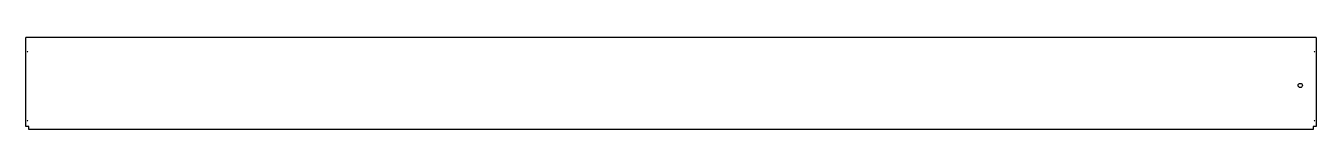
# Model space of a CAD drawing. Header units: millimetres. Extents: x 20 to 2454, y 39 to 213.
import ezdxf

# ---------------------------------------------------------------- set-up
doc = ezdxf.new("R2010")
doc.units = ezdxf.units.MM

msp = doc.modelspace()

# ---------------------------------------------------------------- linework, layer by layer
at = {"color": 7, "linetype": 'Continuous', "lineweight": 25}
for p, q in [((2453.5, 213.4), (20, 213.4)), ((20, 45), (20, 213.4)), ((2453.5, 213.4), (2453.5, 45)), ((26, 45), (20, 45)), ((26, 39), (26, 45)), ((2447.5, 39), (26, 39)), ((2453.5, 45), (2447.5, 45)), ((2447.5, 45), (2447.5, 39))]:
    msp.add_line(p, q, dxfattribs=at)
for centre, radius in [((23.2, 186.6), 0.381), ((2450.3, 186.6), 0.381), ((2423.5, 122.5), 4), ((23.2, 55.8), 0.381), ((2450.3, 55.8), 0.381)]:
    msp.add_circle(centre, radius, dxfattribs=at)

doc.saveas('drawing.dxf')
